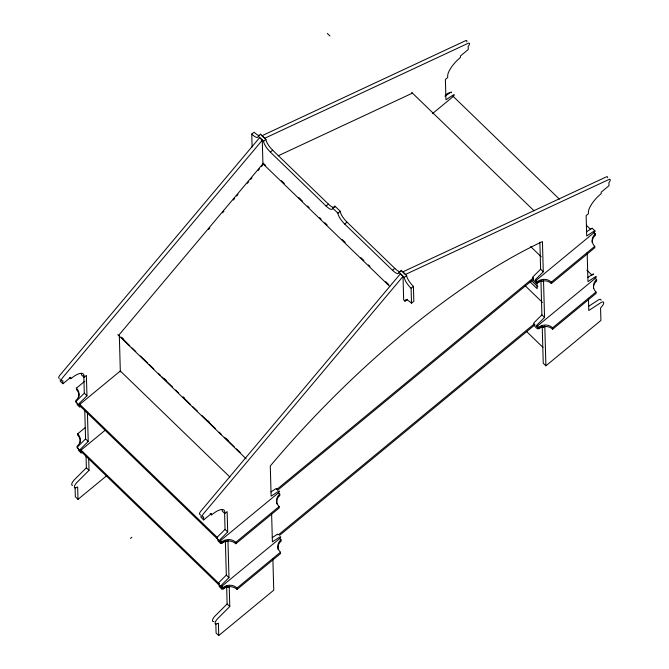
<?xml version="1.0" encoding="UTF-8"?>
<svg xmlns="http://www.w3.org/2000/svg" width="669" height="669" viewBox="0 0 669 669"><rect width="100%" height="100%" fill="white"/><g stroke="black" fill="none" stroke-linecap="round" stroke-linejoin="round"><path stroke-width="1" d="M59.24 378.303A3.989 1.355 -45.9 0 1 60.093 374.966L259.614 137.663L262.265 140.239L62.744 377.533A3.989 1.355 -45.9 0 0 62.836 380.636L62.919 383.738L70.738 377.291L70.78 378.704L74.159 376.195A17.678 6.004 -45.9 0 1 84.026 375.911L84.068 377.333L86.385 375.418L86.953 395.789L79.611 403.073A1.656 0.56 -45.9 0 0 78.758 404.553A1.656 0.56 -45.9 0 0 79.787 404.411L120.32 370.986L229.893 477.014M263.402 163.186L118.589 335.42L119.333 335.587L120.345 371.956M208.502 229.526L209.849 227.937M222.568 212.801L223.914 211.203M233.289 200.056L234.627 198.459M236.634 196.067L237.98 194.478M247.354 183.323L248.692 181.734M250.699 179.342L252.046 177.745M258.067 170.578L259.413 168.981M261.42 166.598L262.758 165M200.315 514.461A3.989 1.355 -45.9 0 1 200.834 511.158L400.355 273.855L403.014 276.422L203.493 513.725A3.989 1.355 -45.9 0 0 203.577 516.819L203.669 519.922L211.488 513.474L211.521 514.896L214.9 512.387A17.678 6.004 -45.9 0 1 224.776 512.103L224.809 513.516L227.126 511.609L227.694 531.972L220.352 539.264A1.656 0.56 -45.9 0 0 219.507 540.736A1.656 0.56 -45.9 0 0 220.536 540.594L278.438 492.852A1.656 0.56 -45.9 0 0 279.433 491.33A1.656 0.56 -45.9 0 0 278.538 491.289L271.129 496.164L270.284 465.975A369.321 125.479 -45.9 0 1 542.434 241.584L543.278 271.773L535.936 279.065A1.656 0.56 -45.9 0 0 535.083 280.537A1.656 0.56 -45.9 0 0 536.112 280.395L594.013 232.653A1.656 0.56 -45.9 0 0 595.009 231.131A1.656 0.56 -45.9 0 0 594.114 231.089L586.705 235.965L586.136 215.602L588.452 213.695L588.411 212.274A17.678 6.004 -45.9 0 1 597.852 196.636L601.214 193.584L601.18 192.17L608.999 185.723L608.907 182.62A3.989 1.355 -45.9 0 0 608.823 179.526L405.33 274.516L402.671 271.94L606.164 176.951A3.989 1.355 -45.9 0 1 607.619 177.653M83.809 375.903L84.294 393.213L76.952 400.505A1.656 0.56 -45.9 0 0 76.115 401.793A1.656 0.56 -45.9 0 0 76.609 402.136M84.762 409.98L85.573 438.906L78.231 446.19A1.656 0.56 -45.9 0 0 77.387 447.486A1.656 0.56 -45.9 0 0 77.888 447.82M87.422 412.547L88.224 441.473L80.882 448.757A1.656 0.56 -45.9 0 0 80.037 450.237A1.656 0.56 -45.9 0 0 81.066 450.095L105.192 430.2M86.033 455.547L86.376 467.765L73.966 480.158A5.954 2.024 -45.9 0 0 72.62 485.376M88.693 458.114L89.036 470.332L76.626 482.725A5.954 2.024 -45.9 0 0 75.279 487.944L77.654 486.965L77.997 499.367L106.848 475.575M224.592 513.115L225.043 529.405L217.701 536.689A1.656 0.56 -45.9 0 0 216.848 538.085A1.656 0.56 -45.9 0 0 217.609 538.202M225.369 541.004L226.323 575.089L218.972 582.381A1.656 0.56 -45.9 0 0 218.127 583.853A1.656 0.56 -45.9 0 0 219.156 583.711M227.937 540.468L228.974 577.656L221.631 584.949A1.656 0.56 -45.9 0 0 220.778 586.429A1.656 0.56 -45.9 0 0 221.807 586.287L279.717 538.537A1.656 0.56 -45.9 0 0 280.704 537.015A1.656 0.56 -45.9 0 0 279.809 536.973L272.4 541.848L271.622 513.959M539.866 242.136L540.619 269.206L533.277 276.489A1.656 0.56 -45.9 0 0 532.424 277.886A1.656 0.56 -45.9 0 0 533.185 278.003M226.64 586.646L227.126 603.956L214.716 616.35A5.954 2.024 -45.9 0 0 213.369 621.56L213.971 621.451M226.356 586.788A4.716 1.606 -45.9 0 1 227.761 587.349L229.208 586.161L229.776 606.524L217.366 618.917A5.954 2.024 -45.9 0 0 216.028 624.127L218.395 623.157L218.746 635.55L273.755 590.192L272.868 558.523M540.945 280.804L541.898 314.89L534.556 322.182A1.656 0.56 -45.9 0 0 533.711 323.47A1.656 0.56 -45.9 0 0 534.213 323.804M543.512 280.269L544.549 317.457L537.207 324.749A1.656 0.56 -45.9 0 0 536.354 326.229A1.656 0.56 -45.9 0 0 537.391 326.087L595.293 278.337A1.656 0.56 -45.9 0 0 596.28 276.815A1.656 0.56 -45.9 0 0 595.393 276.774L587.976 281.649L587.173 252.731M131.885 537.24L130.522 538.445M252.121 147.029L251.761 134.101L254.078 132.194A9.826 2.91 50.5 0 0 259.296 135.556M251.761 134.101A9.826 2.91 50.5 0 0 256.98 137.471L257.816 137.304A9.826 2.91 50.5 0 0 258.276 136.1L260.592 134.193L265.902 139.328A9.826 2.91 50.5 0 0 272.668 150.182L328.429 204.137A9.826 2.91 50.5 0 0 333.647 207.507L334.124 207.49M400.505 271.731A9.826 2.91 50.5 0 1 394.819 268.378L347.019 222.125A9.826 2.91 50.5 0 1 341.708 215.301L340.814 213.461A9.826 2.91 50.5 0 1 340.262 211.279L334.943 206.136L332.635 208.051A9.826 2.91 50.5 0 1 332.175 209.255L331.331 209.414A9.826 2.91 50.5 0 1 326.112 206.052L270.351 152.089A9.826 2.91 50.5 0 1 263.586 141.243L265.902 139.328M270.351 152.089L272.668 150.182M78.875 397.01A9.826 8.764 -1.6 0 0 76.442 389.584L76.4 388.162L84.955 381.113M432.358 113.705L453.273 96.47A1.656 0.56 -45.9 0 0 454.259 94.939A1.656 0.56 -45.9 0 0 453.365 94.906L445.955 99.781L445.387 79.419L447.703 77.504L447.661 76.09A17.678 6.004 -45.9 0 1 457.111 60.444L460.473 57.4L460.431 55.979L468.25 49.531L468.166 46.437A3.989 1.355 -45.9 0 0 468.074 43.334L264.581 138.324L261.93 135.757L465.423 40.767A3.989 1.355 -45.9 0 1 466.753 41.879M326.112 206.052L328.429 204.137M403.014 276.422L403.666 299.913L404.996 301.192A9.826 2.91 50.5 0 1 405.824 299.846L406.292 299.829A9.826 2.91 50.5 0 1 411.51 303.191L411.092 288.272A9.826 2.91 50.5 0 1 405.782 281.448L404.887 279.609A9.826 2.91 50.5 0 1 404.335 277.426L399.017 272.283A9.826 2.91 50.5 0 1 392.502 270.293L344.702 224.04A9.826 2.91 50.5 0 1 339.392 217.208L338.497 215.368A9.826 2.91 50.5 0 1 337.945 213.185L340.262 211.279M80.155 442.694A9.826 8.764 -1.6 0 0 77.721 435.268L77.679 433.846L85.44 427.449M344.702 224.04L347.019 222.125M78.449 448.941L78.49 450.362L81.141 452.93L82.688 451.659M392.502 270.293L394.819 268.378M399.017 272.283L401.333 270.376L406.652 275.519A9.826 2.91 50.5 0 0 407.204 277.702L408.098 279.542A9.826 2.91 50.5 0 0 413.409 286.365L413.827 301.284L411.51 303.191M404.335 277.426L406.652 275.519M411.092 288.272L413.409 286.365M404.996 301.192L407.312 299.286M276.598 489.616L533.444 277.836L533.536 280.662L536.187 283.23L537.734 281.958M277.443 490.369L533.486 279.249M217.918 539.44L217.96 540.861L220.611 543.429L222.158 542.158M76.4 388.162A9.826 8.764 -1.6 0 1 78.842 395.596L78.072 397.779A9.826 8.764 -1.6 0 1 75.806 400.555L75.848 401.969L221.899 543.295A9.826 8.764 -1.6 0 1 225.177 541.505L227.677 540.995A9.826 8.764 -1.6 0 1 235.781 543.755L235.739 542.333L279.165 506.533A9.826 8.764 -1.6 0 1 276.732 499.099L277.033 497.987A9.826 8.764 -1.6 0 1 279.767 494.14L278.438 492.852L278.455 493.563M536.153 281.816L537.483 283.096A9.826 8.764 -1.6 0 1 541.99 280.972L545.82 280.88A9.826 8.764 -1.6 0 1 551.356 283.556L551.315 282.134L594.741 246.334A9.826 8.764 -1.6 0 1 592.308 238.9L593.077 236.709A9.826 8.764 -1.6 0 1 595.343 233.941L593.846 232.486M235.781 543.755L279.207 507.947L279.165 506.533M551.356 283.556L594.783 247.747L594.741 246.334M278.68 534.631L533.921 324.189M279.525 535.392L534.765 324.942M219.198 585.132L219.231 586.546L221.891 589.113L223.438 587.842M542.283 326.489A4.716 1.606 -45.9 0 1 543.345 327.149L544.792 325.962L545.904 365.801L600.913 320.443L600.561 308.049L602.886 305.156A5.954 2.024 -45.9 0 0 601.314 302.346L588.787 310.516L588.444 298.299M77.679 433.846A9.826 8.764 -1.6 0 1 80.113 441.281L79.343 443.472A9.826 8.764 -1.6 0 1 77.077 446.24L77.119 447.661L223.178 588.988A9.826 8.764 -1.6 0 1 226.457 587.19L228.957 586.68A9.826 8.764 -1.6 0 1 237.052 589.439L237.018 588.026L280.445 552.218A9.826 8.764 -1.6 0 1 278.011 544.783L278.312 543.671A9.826 8.764 -1.6 0 1 281.039 539.824L279.717 538.537M537.424 327.501L538.754 328.788A9.826 8.764 -1.6 0 1 543.261 326.664L547.091 326.564A9.826 8.764 -1.6 0 1 552.636 329.24L552.594 327.827L596.02 292.019A9.826 8.764 -1.6 0 1 593.587 284.584L594.356 282.402A9.826 8.764 -1.6 0 1 596.623 279.625L595.126 278.179M237.052 589.439L280.487 553.631L280.445 552.218M552.636 329.24L596.062 293.432L596.02 292.019M444.952 96.127L450.714 92.33A1.656 0.56 -45.9 0 1 451.542 92.648M586.521 231.775L591.455 228.522A1.656 0.56 -45.9 0 1 592.349 228.514M587.792 277.459L592.734 274.206A1.656 0.56 -45.9 0 1 593.512 274.641M270.937 491.974L275.879 488.721A1.656 0.56 -45.9 0 1 276.657 489.156M588.62 306.31L598.663 299.771A5.954 2.024 -45.9 0 1 601.088 300.205M272.216 537.659L277.158 534.406A1.656 0.56 -45.9 0 1 277.928 534.84M278.245 155.768L412.447 93.125M445.83 94.454L446.014 94.404A9.826 8.764 -1.6 0 0 449.284 92.615M592.274 228.321L594.925 230.889M453.03 96.236L559.393 199.153M586.353 225.244L590.852 229.592M411.652 92.355L534.063 210.802M586.88 270.201L592.124 275.277M327.333 33.45L329.984 36.017M530.659 246.585L541.171 256.754M540.619 269.206L543.278 271.773M537.483 283.096L537.441 281.682L536.112 280.395L536.187 283.23M531.203 280.353L537.843 286.775M529.756 281.549L537.132 288.682L536.956 282.435M525.173 285.73L542.442 302.438M541.898 314.89L544.549 317.457M542.015 325.87L543.345 327.149M538.754 328.788L538.712 327.367L537.391 326.087L537.466 328.914L534.815 326.347L534.757 324.457M526.444 331.406L542.969 347.395M545.904 365.801L543.245 363.234L542.216 326.455M258.276 136.1L263.586 141.243M332.635 208.051L337.945 213.185M264.054 163.922L265.56 165.377M281.331 180.63L284.333 183.54M298.6 197.347L302.355 200.976M307.615 206.069L309.12 207.524M319.631 217.693L321.137 219.148M324.891 222.777L327.141 224.96M342.16 239.494L345.162 242.404M360.934 257.657L363.936 260.567M368.443 264.924L369.949 266.379M385.72 281.641L388.722 284.542M389.751 286.449L262.925 163.721L262.265 140.239M121.524 337.209L123.782 339.392M164.331 378.629L166.581 380.812M183.105 396.801L184.611 398.256M207.892 420.776L209.389 422.231M225.913 438.22L228.162 440.403M121.541 337.728L129.803 345.714M132.052 347.897L135.807 351.534M140.314 355.891L147.824 363.158M149.329 364.613L153.828 368.97M158.336 373.327L160.593 375.51M162.09 376.965L172.61 387.134M175.613 390.044L178.615 392.954M183.122 397.311L190.632 404.578M192.881 406.76L197.388 411.117M201.896 415.474L215.41 428.553M219.164 432.191L221.422 434.373M224.424 437.275L234.192 446.725M236.441 448.907L240.196 452.537M117.794 334.651L246.209 458.909M84.068 377.333L81.409 374.765L81.375 373.344M224.809 513.516L222.158 510.949L222.116 509.535M69.451 377.425L70.78 378.704M210.191 513.608L211.521 514.896M84.294 393.213L86.953 395.789M225.043 529.405L227.694 531.972M62.919 383.738L60.269 381.163L60.21 379.097M203.669 519.922L201.009 517.354L200.951 515.289M79.552 404.176L217.366 537.533M220.36 540.435L221.865 541.882L221.899 543.295M85.573 438.906L88.224 441.473M226.323 575.089L228.974 577.656M226.44 586.069L227.761 587.349M80.824 449.869L219.39 583.945M220.887 585.392L223.137 587.566L223.178 588.988M86.376 467.765L89.036 470.332M227.126 603.956L229.776 606.524M77.997 499.367L75.346 496.791L75.079 487.5M218.746 635.55L216.087 632.983L215.828 623.684M595.343 233.941L595.385 235.354A9.826 8.764 -1.6 0 0 593.119 238.131L592.349 240.313A9.826 8.764 -1.6 0 0 592.241 242.604M596.623 279.625L596.656 281.039A9.826 8.764 -1.6 0 0 594.398 283.815L593.629 286.006A9.826 8.764 -1.6 0 0 593.512 288.289M279.767 494.14L279.809 495.553A9.826 8.764 -1.6 0 0 277.075 499.4L276.665 502.804A9.826 8.764 -1.6 0 0 276.857 503.933M281.039 539.824L281.08 541.238A9.826 8.764 -1.6 0 0 278.354 545.084L277.919 547.643M220.578 542.015L220.611 543.429M221.849 587.7L221.891 589.113M79.828 405.824L79.87 407.245L77.211 404.67L77.169 403.256M81.108 451.516L81.141 452.93M537.441 281.682A9.826 8.764 -1.6 0 1 541.949 279.558L543.22 279.374A9.826 8.764 -1.6 0 1 551.315 282.134M538.712 327.367A9.826 8.764 -1.6 0 1 543.228 325.243L544.491 325.067A9.826 8.764 -1.6 0 1 552.594 327.827M539.808 327.894A4.716 1.606 -45.9 0 1 541.556 326.748M540.276 281.055A4.716 1.606 -45.9 0 1 542.066 281.465M538.528 282.209A4.716 1.606 -45.9 0 1 539.866 281.273M222.953 542.408A4.716 1.606 -45.9 0 1 226.49 541.664M224.232 588.093A4.716 1.606 -45.9 0 1 224.684 587.733M225.135 587.424A4.716 1.606 -45.9 0 1 225.971 586.947M278.137 549.625A9.826 8.764 -1.6 0 1 277.936 548.488M223.137 587.566A9.826 8.764 -1.6 0 1 226.415 585.776L228.915 585.258A9.826 8.764 -1.6 0 1 237.018 588.026M221.865 541.882A9.826 8.764 -1.6 0 1 225.135 540.084L227.644 539.574A9.826 8.764 -1.6 0 1 235.739 542.333M260.592 134.193A9.826 2.91 50.5 0 1 260.55 134.712M334.943 206.136A9.826 2.91 50.5 0 1 334.751 207.064M401.333 270.376A9.826 2.91 50.5 0 1 401.141 271.305"/></g></svg>
